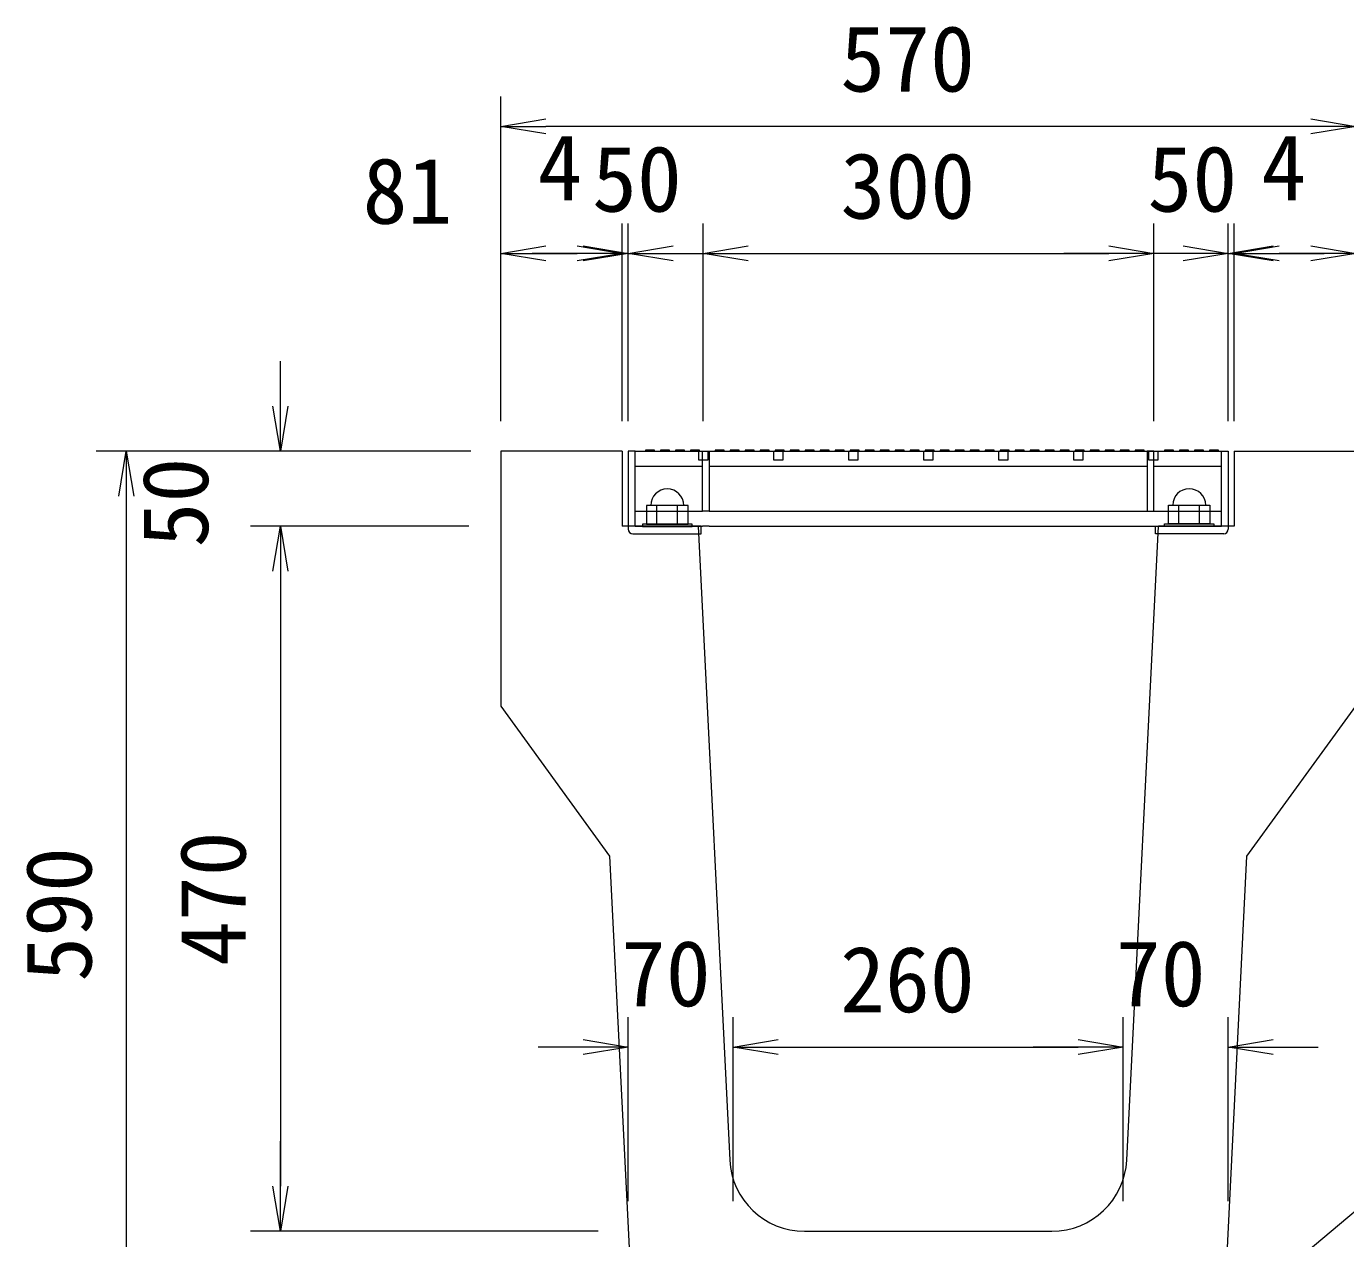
# Model space of a CAD drawing. Units: millimetres, scale not verified. Extents: x 0 to 84100, y 0 to 59400.
# Drawn here: x 35593 to 39991, y 48120 to 52161 of the extents above; entities that cross this region are included whole.
import ezdxf
from ezdxf.enums import TextEntityAlignment as Align

# ---------------------------------------------------------------- set-up
doc = ezdxf.new("R2010")
doc.units = ezdxf.units.MM
doc.header["$LTSCALE"] = 100
for name, color, linetype, lineweight in [('D-STR-DIM（寸法）', 7, 'Continuous', 18), ('D-STR-HTXT（旗揚げ）', 7, 'Continuous', 18), ('D-STR-STR2（構造物）', 4, 'Continuous', 18), ('D-STR（構造物外形線）', 1, 'Continuous', 18)]:
    doc.layers.add(name, color=color, linetype=linetype, lineweight=lineweight)
doc.styles.add('ＭＳ ゴシック', font='')
doc.styles.get('ＭＳ ゴシック').set_extended_font_data('MS Gothic')

msp = doc.modelspace()

# ---------------------------------------------------------------- linework, layer by layer
at = {"layer": 'D-STR-DIM（寸法）'}
for p, q in [((37174.4, 50844.7), (37174.4, 51927.5)), ((37174.4, 51827.5), (37324.4, 51852.5)), ((39874.4, 51852.5), (40024.4, 51827.5)), ((37324.4, 51802.5), (37174.4, 51827.5)), ((37174.4, 51827.5), (37324.4, 51827.5)), ((39874.4, 51827.5), (37324.4, 51827.5)), ((40024.4, 51827.5), (39874.4, 51802.5)), ((40024.4, 51827.5), (39874.4, 51827.5)), ((37174.4, 50844.7), (37174.4, 51503.9)), ((37579.4, 50844.7), (37579.4, 51503.9)), ((37579.4, 50844.7), (37579.4, 51503.9)), ((37599.4, 50844.7), (37599.4, 51503.9)), ((37599.4, 50844.7), (37599.4, 51503.9)), ((37849.4, 50844.7), (37849.4, 51503.9)), ((37849.4, 50844.7), (37849.4, 51503.9)), ((39350.9, 50844.7), (39350.9, 51503.9)), ((39350.9, 50844.7), (39350.9, 51503.9)), ((39599.4, 50844.7), (39599.4, 51503.9)), ((39599.4, 50844.7), (39599.4, 51503.9)), ((39619.4, 50844.7), (39619.4, 51503.9)), ((39619.4, 50844.7), (39619.4, 51503.9)), ((37174.4, 51403.9), (37324.4, 51428.9)), ((37429.4, 51428.9), (37579.4, 51403.9)), ((37429.4, 51428.9), (37579.4, 51403.9)), ((37449.4, 51428.9), (37599.4, 51403.9)), ((37599.4, 51403.9), (37749.4, 51428.9)), ((37849.4, 51403.9), (37999.4, 51428.9)), ((37849.4, 51403.9), (37999.4, 51428.9)), ((39200.9, 51428.9), (39350.9, 51403.9)), ((39200.9, 51428.9), (39350.9, 51403.9)), ((39449.4, 51428.9), (39599.4, 51403.9)), ((39599.4, 51403.9), (39749.4, 51428.9)), ((39619.4, 51403.9), (39769.4, 51428.9)), ((39619.4, 51403.9), (39769.4, 51428.9)), ((39874.4, 51428.9), (40024.4, 51403.9)), ((37324.4, 51378.9), (37174.4, 51403.9)), ((37174.4, 51403.9), (37324.4, 51403.9)), ((37429.4, 51403.9), (37279.4, 51403.9)), ((37449.4, 51403.9), (37299.4, 51403.9)), ((37324.4, 51403.9), (37429.4, 51403.9)), ((37579.4, 51403.9), (37429.4, 51378.9)), ((37579.4, 51403.9), (37429.4, 51403.9)), ((37579.4, 51403.9), (37429.4, 51378.9)), ((37579.4, 51403.9), (37429.4, 51403.9)), ((37599.4, 51403.9), (37449.4, 51378.9)), ((37599.4, 51403.9), (37449.4, 51403.9)), ((37749.4, 51378.9), (37599.4, 51403.9)), ((37599.4, 51403.9), (37749.4, 51403.9)), ((37749.4, 51403.9), (37899.4, 51403.9)), ((37999.4, 51378.9), (37849.4, 51403.9)), ((37849.4, 51403.9), (37999.4, 51403.9)), ((37999.4, 51378.9), (37849.4, 51403.9)), ((37849.4, 51403.9), (37999.4, 51403.9)), ((37999.4, 51403.9), (39200.9, 51403.9)), ((37999.4, 51403.9), (38149.4, 51403.9)), ((39200.9, 51403.9), (39050.9, 51403.9)), ((39350.9, 51403.9), (39200.9, 51378.9)), ((39350.9, 51403.9), (39200.9, 51403.9)), ((39350.9, 51403.9), (39200.9, 51378.9)), ((39350.9, 51403.9), (39200.9, 51403.9)), ((39449.4, 51403.9), (39299.4, 51403.9)), ((39599.4, 51403.9), (39449.4, 51378.9)), ((39599.4, 51403.9), (39449.4, 51403.9)), ((39749.4, 51378.9), (39599.4, 51403.9)), ((39599.4, 51403.9), (39749.4, 51403.9)), ((39769.4, 51378.9), (39619.4, 51403.9)), ((39619.4, 51403.9), (39769.4, 51403.9)), ((39769.4, 51378.9), (39619.4, 51403.9)), ((39619.4, 51403.9), (39769.4, 51403.9)), ((39749.4, 51403.9), (39899.4, 51403.9)), ((39769.4, 51403.9), (39919.4, 51403.9)), ((39874.4, 51403.9), (39769.4, 51403.9)), ((40024.4, 51403.9), (39874.4, 51378.9)), ((40024.4, 51403.9), (39874.4, 51403.9)), ((36439.6, 50894.7), (36439.6, 51044.7)), ((36439.6, 50744.7), (36414.6, 50894.7)), ((36464.6, 50894.7), (36439.6, 50744.7)), ((36439.6, 50744.7), (36439.6, 50894.7)), ((37074.4, 50744.7), (35826, 50744.7)), ((35901, 50594.7), (35926, 50744.7)), ((35926, 50744.7), (35951, 50594.7)), ((35926, 50744.7), (35926, 50594.7)), ((37074.4, 50744.7), (36339.6, 50744.7)), ((35926, 50594.7), (35926, 47944.7)), ((37798.7, 50564.1), (37660.1, 50564.1)), ((37660.1, 50564.1), (37660.1, 50501.6)), ((37694.7, 50501.6), (37694.7, 50564.1)), ((37764, 50501.6), (37764, 50564.1)), ((37798.7, 50501.6), (37798.7, 50564.1)), ((39400.1, 50564.7), (39538.6, 50564.7)), ((39400.1, 50502.2), (39400.1, 50564.7)), ((39434.7, 50502.2), (39434.7, 50564.7)), ((39504, 50502.2), (39504, 50564.7)), ((39538.6, 50564.7), (39538.6, 50502.2)), ((37068.1, 50494.7), (36339.6, 50494.7)), ((37068.1, 50494.7), (36339.6, 50494.7)), ((36414.6, 50344.7), (36439.6, 50494.7)), ((36414.6, 50344.7), (36439.6, 50494.7)), ((36439.6, 50494.7), (36464.6, 50344.7)), ((36439.6, 50494.7), (36439.6, 50344.7)), ((36439.6, 50494.7), (36464.6, 50344.7)), ((36439.6, 50494.7), (36439.6, 50344.7)), ((37811.9, 50501.6), (37646.9, 50501.6)), ((37646.9, 50501.6), (37646.9, 50494.1)), ((37646.9, 50494.1), (37729.4, 50494.1)), ((37660.1, 50501.6), (37798.7, 50501.6)), ((37729.4, 50494.1), (37811.9, 50494.1)), ((37811.9, 50494.1), (37811.9, 50501.6)), ((39386.9, 50502.2), (39551.9, 50502.2)), ((39386.9, 50494.7), (39386.9, 50502.2)), ((39469.4, 50494.7), (39386.9, 50494.7)), ((39538.6, 50502.2), (39400.1, 50502.2)), ((39551.9, 50494.7), (39469.4, 50494.7)), ((39551.9, 50502.2), (39551.9, 50494.7)), ((36439.6, 50344.7), (36439.6, 48294.7)), ((36439.6, 50344.7), (36439.6, 50194.7)), ((37599.4, 48244.7), (37599.4, 48858.8)), ((37949.4, 48244.7), (37949.4, 48858.8)), ((37949.4, 48244.7), (37949.4, 48858.8)), ((39249.4, 48244.7), (39249.4, 48858.8)), ((39249.4, 48244.7), (39249.4, 48858.8)), ((39599.4, 48244.7), (39599.4, 48858.8)), ((37449.4, 48783.8), (37599.4, 48758.8)), ((37949.4, 48758.8), (38099.4, 48783.8)), ((37949.4, 48758.8), (38099.4, 48783.8)), ((39099.4, 48783.8), (39249.4, 48758.8)), ((39099.4, 48783.8), (39249.4, 48758.8)), ((39599.4, 48758.8), (39749.4, 48783.8)), ((37449.4, 48758.8), (37299.4, 48758.8)), ((37599.4, 48758.8), (37449.4, 48733.8)), ((37599.4, 48758.8), (37449.4, 48758.8)), ((38099.4, 48733.8), (37949.4, 48758.8)), ((37949.4, 48758.8), (38099.4, 48758.8)), ((38099.4, 48733.8), (37949.4, 48758.8)), ((37949.4, 48758.8), (38099.4, 48758.8)), ((38099.4, 48758.8), (39099.4, 48758.8)), ((38099.4, 48758.8), (38249.4, 48758.8)), ((39099.4, 48758.8), (38949.4, 48758.8)), ((39249.4, 48758.8), (39099.4, 48733.8)), ((39249.4, 48758.8), (39099.4, 48758.8)), ((39249.4, 48758.8), (39099.4, 48733.8)), ((39249.4, 48758.8), (39099.4, 48758.8)), ((39749.4, 48733.8), (39599.4, 48758.8)), ((39599.4, 48758.8), (39749.4, 48758.8)), ((39749.4, 48758.8), (39899.4, 48758.8)), ((36439.6, 48294.7), (36439.6, 48444.7)), ((36439.6, 48144.7), (36414.6, 48294.7)), ((36439.6, 48144.7), (36414.6, 48294.7)), ((36464.6, 48294.7), (36439.6, 48144.7)), ((36439.6, 48144.7), (36439.6, 48294.7)), ((36464.6, 48294.7), (36439.6, 48144.7)), ((36439.6, 48144.7), (36439.6, 48294.7)), ((37499.4, 48144.7), (36339.6, 48144.7)), ((37499.4, 48144.7), (36339.6, 48144.7))]:
    msp.add_line(p, q, dxfattribs=at)
for centre in [(37729.4, 50564.1), (39469.4, 50564.7)]:
    msp.add_arc(centre, 55, 0, 180, dxfattribs=at)
at = {"layer": 'D-STR-HTXT（旗揚げ）'}
msp.add_line((39401.6, 47690.8), (40254.2, 48407.1), dxfattribs=at)
at = {"layer": 'D-STR-STR2（構造物）'}
for p, q in [((37621.9, 50744.7), (37599.4, 50744.7)), ((37599.4, 50744.7), (37599.4, 50484.7)), ((37621.9, 50494.7), (37621.9, 50744.7)), ((37621.9, 50744.7), (37846.9, 50744.7)), ((37656.9, 50748.2), (37656.9, 50744.7)), ((37686.9, 50748.2), (37656.9, 50748.2)), ((37686.9, 50744.7), (37686.9, 50748.2)), ((37706.9, 50748.2), (37706.9, 50744.7)), ((37736.9, 50748.2), (37706.9, 50748.2)), ((37736.9, 50744.7), (37736.9, 50748.2)), ((37756.9, 50748.2), (37756.9, 50744.7)), ((37786.9, 50748.2), (37756.9, 50748.2)), ((37786.9, 50744.7), (37786.9, 50748.2)), ((37806.9, 50748.2), (37806.9, 50744.7)), ((37836.9, 50748.2), (37806.9, 50748.2)), ((37834.4, 50714.7), (37834.4, 50744.7)), ((37834.4, 50744.7), (37864.4, 50744.7)), ((37864.4, 50714.7), (37834.4, 50714.7)), ((37836.9, 50744.7), (37836.9, 50748.2)), ((37846.9, 50744.7), (37869.4, 50744.7)), ((37846.9, 50544.7), (37846.9, 50744.7)), ((37864.4, 50744.7), (37864.4, 50714.7)), ((37869.4, 50744.7), (39329.4, 50744.7)), ((37869.4, 50744.7), (37869.4, 50544.7)), ((37889.4, 50748.2), (37889.4, 50744.7)), ((37919.4, 50748.2), (37889.4, 50748.2)), ((37919.4, 50744.7), (37919.4, 50748.2)), ((37939.4, 50748.2), (37939.4, 50744.7)), ((37969.4, 50748.2), (37939.4, 50748.2)), ((37969.4, 50744.7), (37969.4, 50748.2)), ((37989.4, 50748.2), (37989.4, 50744.7)), ((38019.4, 50748.2), (37989.4, 50748.2)), ((38019.4, 50744.7), (38019.4, 50748.2)), ((38039.4, 50748.2), (38039.4, 50744.7)), ((38069.4, 50748.2), (38039.4, 50748.2)), ((38069.4, 50744.7), (38069.4, 50748.2)), ((38084.4, 50714.7), (38084.4, 50744.7)), ((38084.4, 50744.7), (38114.4, 50744.7)), ((38114.4, 50714.7), (38084.4, 50714.7)), ((38089.4, 50748.2), (38089.4, 50744.7)), ((38119.4, 50748.2), (38089.4, 50748.2)), ((38114.4, 50744.7), (38114.4, 50714.7)), ((38119.4, 50744.7), (38119.4, 50748.2)), ((38139.4, 50748.2), (38139.4, 50744.7)), ((38169.4, 50748.2), (38139.4, 50748.2)), ((38169.4, 50744.7), (38169.4, 50748.2)), ((38189.4, 50748.2), (38189.4, 50744.7)), ((38219.4, 50748.2), (38189.4, 50748.2)), ((38219.4, 50744.7), (38219.4, 50748.2)), ((38239.4, 50748.2), (38239.4, 50744.7)), ((38269.4, 50748.2), (38239.4, 50748.2)), ((38269.4, 50744.7), (38269.4, 50748.2)), ((38289.4, 50748.2), (38289.4, 50744.7)), ((38319.4, 50748.2), (38289.4, 50748.2)), ((38319.4, 50744.7), (38319.4, 50748.2)), ((38334.4, 50714.7), (38334.4, 50744.7)), ((38334.4, 50744.7), (38364.4, 50744.7)), ((38364.4, 50714.7), (38334.4, 50714.7)), ((38339.4, 50748.2), (38339.4, 50744.7)), ((38369.4, 50748.2), (38339.4, 50748.2)), ((38364.4, 50744.7), (38364.4, 50714.7)), ((38369.4, 50744.7), (38369.4, 50748.2)), ((38389.4, 50748.2), (38389.4, 50744.7)), ((38419.4, 50748.2), (38389.4, 50748.2)), ((38419.4, 50744.7), (38419.4, 50748.2)), ((38439.4, 50748.2), (38439.4, 50744.7)), ((38469.4, 50748.2), (38439.4, 50748.2)), ((38469.4, 50744.7), (38469.4, 50748.2)), ((38489.4, 50748.2), (38489.4, 50744.7)), ((38519.4, 50748.2), (38489.4, 50748.2)), ((38519.4, 50744.7), (38519.4, 50748.2)), ((38539.4, 50748.2), (38539.4, 50744.7)), ((38569.4, 50748.2), (38539.4, 50748.2)), ((38569.4, 50744.7), (38569.4, 50748.2)), ((38584.4, 50714.7), (38584.4, 50744.7)), ((38584.4, 50744.7), (38614.4, 50744.7)), ((38614.4, 50714.7), (38584.4, 50714.7)), ((38589.4, 50748.2), (38589.4, 50744.7)), ((38619.4, 50748.2), (38589.4, 50748.2)), ((38614.4, 50744.7), (38614.4, 50714.7)), ((38619.4, 50744.7), (38619.4, 50748.2)), ((38639.4, 50748.2), (38639.4, 50744.7)), ((38669.4, 50748.2), (38639.4, 50748.2)), ((38669.4, 50744.7), (38669.4, 50748.2)), ((38689.4, 50748.2), (38689.4, 50744.7)), ((38719.4, 50748.2), (38689.4, 50748.2)), ((38719.4, 50744.7), (38719.4, 50748.2)), ((38739.4, 50748.2), (38739.4, 50744.7)), ((38769.4, 50748.2), (38739.4, 50748.2)), ((38769.4, 50744.7), (38769.4, 50748.2)), ((38789.4, 50748.2), (38789.4, 50744.7)), ((38819.4, 50748.2), (38789.4, 50748.2)), ((38819.4, 50744.7), (38819.4, 50748.2)), ((38834.4, 50714.7), (38834.4, 50744.7)), ((38834.4, 50744.7), (38864.4, 50744.7)), ((38864.4, 50714.7), (38834.4, 50714.7)), ((38839.4, 50748.2), (38839.4, 50744.7)), ((38869.4, 50748.2), (38839.4, 50748.2)), ((38864.4, 50744.7), (38864.4, 50714.7)), ((38869.4, 50744.7), (38869.4, 50748.2)), ((38889.4, 50748.2), (38889.4, 50744.7)), ((38919.4, 50748.2), (38889.4, 50748.2)), ((38919.4, 50744.7), (38919.4, 50748.2)), ((38939.4, 50748.2), (38939.4, 50744.7)), ((38969.4, 50748.2), (38939.4, 50748.2)), ((38969.4, 50744.7), (38969.4, 50748.2)), ((38989.4, 50748.2), (38989.4, 50744.7)), ((39019.4, 50748.2), (38989.4, 50748.2)), ((39019.4, 50744.7), (39019.4, 50748.2)), ((39039.4, 50748.2), (39039.4, 50744.7)), ((39069.4, 50748.2), (39039.4, 50748.2)), ((39069.4, 50744.7), (39069.4, 50748.2)), ((39084.4, 50714.7), (39084.4, 50744.7)), ((39084.4, 50744.7), (39114.4, 50744.7)), ((39114.4, 50714.7), (39084.4, 50714.7)), ((39089.4, 50748.2), (39089.4, 50744.7)), ((39119.4, 50748.2), (39089.4, 50748.2)), ((39114.4, 50744.7), (39114.4, 50714.7)), ((39119.4, 50744.7), (39119.4, 50748.2)), ((39139.4, 50748.2), (39139.4, 50744.7)), ((39169.4, 50748.2), (39139.4, 50748.2)), ((39169.4, 50744.7), (39169.4, 50748.2)), ((39189.4, 50748.2), (39189.4, 50744.7)), ((39219.4, 50748.2), (39189.4, 50748.2)), ((39219.4, 50744.7), (39219.4, 50748.2)), ((39239.4, 50748.2), (39239.4, 50744.7)), ((39269.4, 50748.2), (39239.4, 50748.2)), ((39269.4, 50744.7), (39269.4, 50748.2)), ((39289.4, 50748.2), (39289.4, 50744.7)), ((39319.4, 50748.2), (39289.4, 50748.2)), ((39319.4, 50744.7), (39319.4, 50748.2)), ((39351.9, 50744.7), (39329.4, 50744.7)), ((39329.4, 50744.7), (39329.4, 50544.7)), ((39334.4, 50714.7), (39334.4, 50744.7)), ((39334.4, 50744.7), (39364.4, 50744.7)), ((39364.4, 50714.7), (39334.4, 50714.7)), ((39351.9, 50744.7), (39576.9, 50744.7)), ((39351.9, 50544.7), (39351.9, 50744.7)), ((39364.4, 50744.7), (39364.4, 50714.7)), ((39386.9, 50748.2), (39386.9, 50744.7)), ((39416.9, 50748.2), (39386.9, 50748.2)), ((39416.9, 50744.7), (39416.9, 50748.2)), ((39436.9, 50748.2), (39436.9, 50744.7)), ((39466.9, 50748.2), (39436.9, 50748.2)), ((39466.9, 50744.7), (39466.9, 50748.2)), ((39486.9, 50748.2), (39486.9, 50744.7)), ((39516.9, 50748.2), (39486.9, 50748.2)), ((39516.9, 50744.7), (39516.9, 50748.2)), ((39536.9, 50748.2), (39536.9, 50744.7)), ((39566.9, 50748.2), (39536.9, 50748.2)), ((39566.9, 50744.7), (39566.9, 50748.2)), ((39576.9, 50744.7), (39599.4, 50744.7)), ((39576.9, 50494.7), (39576.9, 50744.7)), ((39599.4, 50744.7), (39599.4, 50484.7)), ((37621.9, 50694.7), (37846.9, 50694.7)), ((37869.4, 50694.7), (39329.4, 50694.7)), ((39351.9, 50694.7), (39576.9, 50694.7)), ((37621.9, 50544.7), (37846.9, 50544.7)), ((37869.4, 50544.7), (37846.9, 50544.7)), ((37869.4, 50544.7), (39329.4, 50544.7)), ((39329.4, 50544.7), (39351.9, 50544.7)), ((39351.9, 50544.7), (39576.9, 50544.7)), ((37841.9, 50494.7), (37621.9, 50494.7)), ((37621.9, 50494.7), (37846.9, 50494.7)), ((37841.9, 50469.7), (37841.9, 50494.7)), ((37869.4, 50494.7), (37846.9, 50494.7)), ((37869.4, 50494.7), (39329.4, 50494.7)), ((39329.4, 50494.7), (39351.9, 50494.7)), ((39351.9, 50494.7), (39576.9, 50494.7)), ((39356.9, 50494.7), (39576.9, 50494.7)), ((39356.9, 50469.7), (39356.9, 50494.7)), ((37614.4, 50469.7), (37841.9, 50469.7)), ((39584.4, 50469.7), (39356.9, 50469.7))]:
    msp.add_line(p, q, dxfattribs=at)
for centre, start, end in [((37614.4, 50484.7), 180, 270), ((39584.4, 50484.7), 270, 0)]:
    msp.add_arc(centre, 15, start, end, dxfattribs=at)
at = {"layer": 'D-STR（構造物外形線）'}
for p, q in [((37174.4, 50744.7), (37174.4, 49894.7)), ((37579.4, 50744.7), (37174.4, 50744.7)), ((37579.4, 50744.7), (37579.4, 50494.7)), ((39619.4, 50744.7), (40024.4, 50744.7)), ((39619.4, 50744.7), (39619.4, 50494.7)), ((37831.9, 50494.7), (37579.4, 50494.7)), ((37831.9, 50494.7), (37937.5, 48382.2)), ((39261.2, 48382.2), (39366.9, 50494.7)), ((39619.4, 50494.7), (39366.9, 50494.7)), ((37174.4, 49894.7), (37536.9, 49394.7)), ((39661.9, 49394.7), (40024.4, 49894.7)), ((37536.9, 49394.7), (37611.2, 47907.8)), ((39587.5, 47907.8), (39661.9, 49394.7)), ((38187.2, 48144.7), (39011.6, 48144.7))]:
    msp.add_line(p, q, dxfattribs=at)
for centre, start, end in [((38187.2, 48394.7), 182.8624, 270), ((39011.6, 48394.7), 270, 357.1376)]:
    msp.add_arc(centre, 250, start, end, dxfattribs=at)

# ---------------------------------------------------------------- texts
at = {"layer": 'D-STR-DIM（寸法）', "style": 'ＭＳ ゴシック'}
for s, p in [('570', (38306.2, 51877.5)), ('4', (37297.1, 51515)), ('4', (39709.8, 51515)), ('50', (37478.7, 51477.2)), ('300', (38307, 51453.9)), ('50', (39330.2, 51477.2)), ('81', (36713.8, 51437)), ('70', (37574.9, 48828.7)), ('260', (38305.5, 48808.8)), ('70', (39224.9, 48828.7))]:
    msp.add_text(s, height=219.9, dxfattribs=at).set_placement(p, align=Align.BOTTOM_LEFT)
for s, p in [('50', (36264.6, 50424)), ('470', (36389.6, 49028.8)), ('590', (35876, 48976.5))]:
    msp.add_text(s, height=219.9, rotation=90, dxfattribs=at).set_placement(p, align=Align.BOTTOM_LEFT)

doc.saveas('drawing.dxf')
